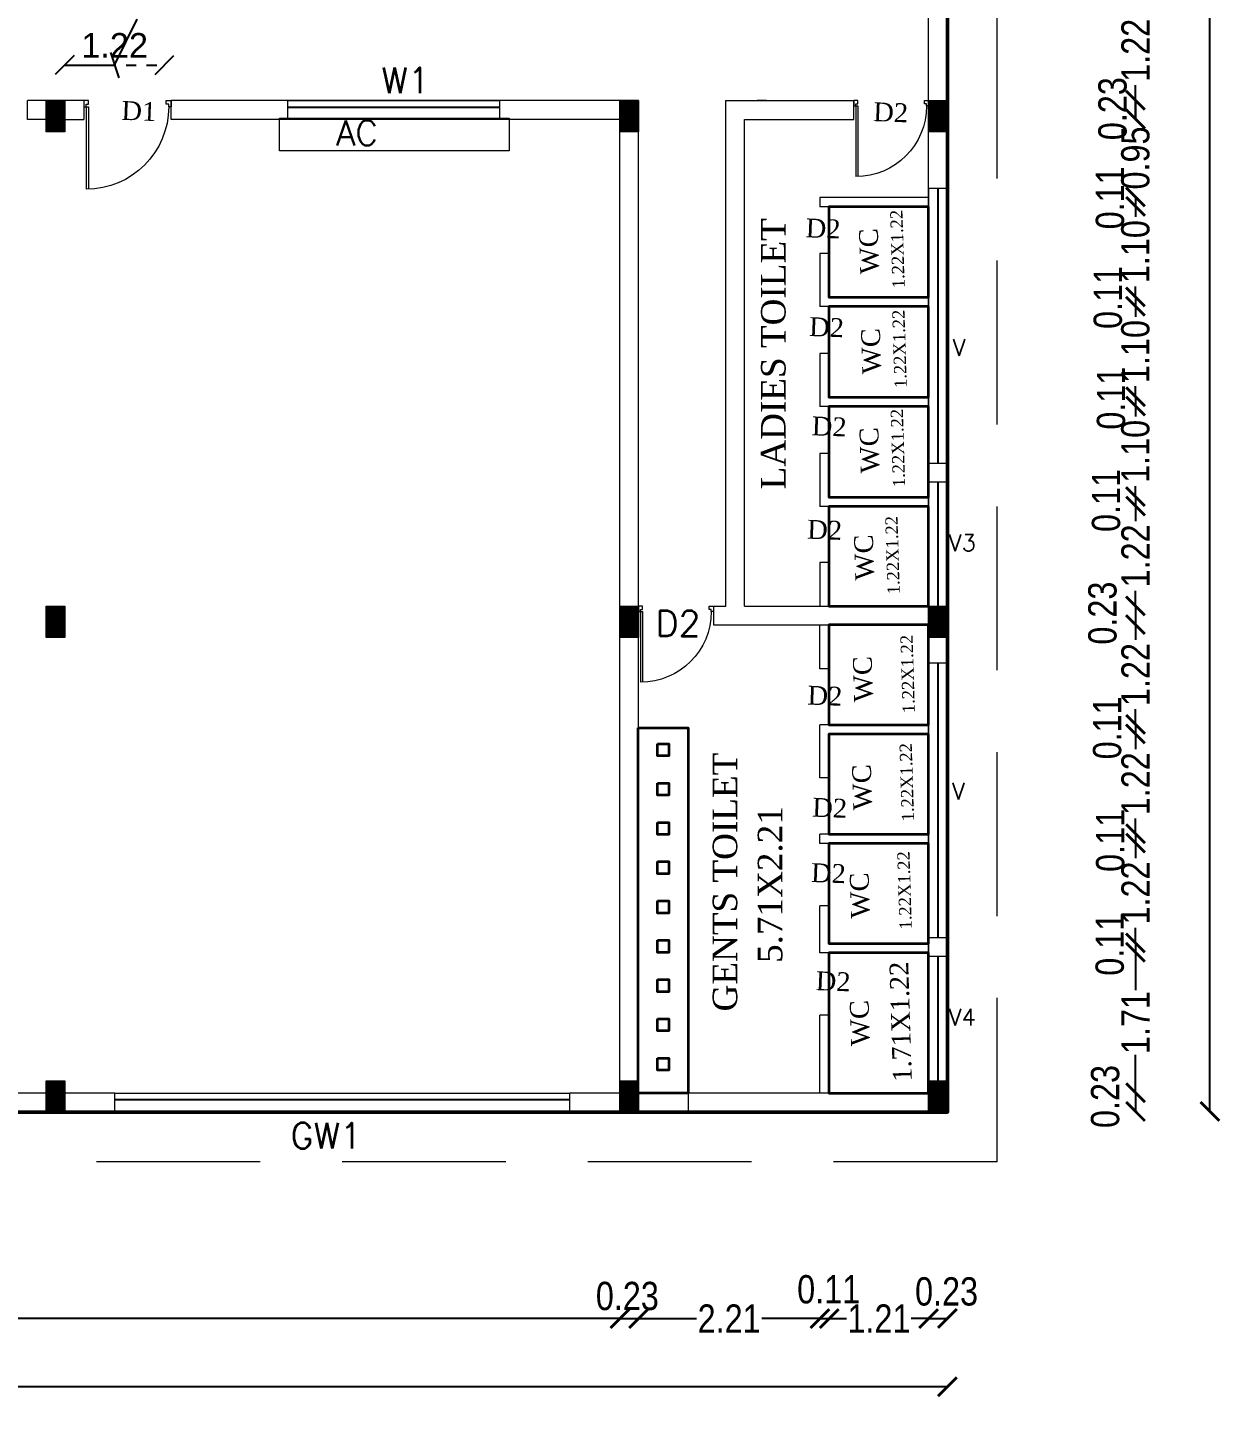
# Model space of a CAD drawing. Header units: metres. Extents: x 43 to 977, y 102 to 459.
# Drawn here: x 716.94 to 731.6, y 139.98 to 156.79 of the extents above; entities that cross this region are included whole.
import ezdxf

# ---------------------------------------------------------------- set-up
doc = ezdxf.new("R2010")
doc.units = ezdxf.units.M
doc.header["$MEASUREMENT"] = 0
doc.header["$PDMODE"] = 3
doc.linetypes.add('HIDDEN', pattern=[0.375, 0.25, -0.125])
doc.linetypes.add('PHANTOM2', pattern=[1.25, 0.625, -0.125, 0.125, -0.125, 0.125, -0.125])
doc.layers.get('0').update_dxf_attribs({"lineweight": 0})
doc.layers.get('Defpoints').update_dxf_attribs({"lineweight": 0})
for name, color, linetype, lineweight in [('BLK_1_FLR_2_ EXIT_WIDTH_ DOOR', 7, 'Continuous', 35), ('BLK_1_FLR_2_WASH', 4, 'Continuous', 35), ('BLK_1_FLR_2_WATER_CLOSET', 4, 'Continuous', 35), ('Column', 1, 'Continuous', 0), ('DIST_EXIT', 7, 'Continuous', 35), ('DOOR', 1, 'Continuous', 0), ('fence', 15, 'Continuous', 0), ('hatch', 7, 'Continuous', 0), ('TEXT', 130, 'Continuous', 0), ('WALL', 7, 'Continuous', 0), ('WIN', 13, 'Continuous', 0)]:
    doc.layers.add(name, color=color, linetype=linetype, lineweight=lineweight)
doc.layers.add('BLK_1_FLR_2_BLT_UP_AREA_EXISTING', color=10, linetype='Continuous')
doc.styles.add('ARIAL', font='arial.ttf')
doc.styles.get("Standard").update_dxf_attribs({"font": 'romans.shx'})
doc.styles.add('style2', font='romantic.ttf')
doc.styles.add('visa', font='swissc.ttf')
doc.dimstyles.new('o3', dxfattribs={"dimscale": 0.23, "dimtxt": 0.9, "dimasz": 1, "dimexe": 5, "dimexo": 9, "dimgap": 0.23, "dimtad": 0, "dimzin": 3, "dimdsep": 46, "dimtxsty": 'visa', "dimblk": 'ARCHTICK', "dimcen": 0.09, "dimse1": 1, "dimse2": 1, "dimclrd": 7, "dimclre": 256, "dimclrt": 7, "dimadec": 0, "dimazin": 0, "dimtfac": 0.23, "dimtofl": 0, "dimtmove": 2, "dimatfit": 1, "dimldrblk": 'ARCHTICK', "dimfxl": 0, "dimtolj": 1, "dimtzin": 0, "dimarcsym": 0})
doc.dimstyles.new('OPEN SPACE', dxfattribs={"dimtxt": 0.3, "dimasz": 0.23, "dimexe": 0.1875, "dimexo": 0.0625, "dimgap": 0.09, "dimtad": 3, "dimzin": 0, "dimdsep": 46, "dimtxsty": 'ARIAL', "dimblk": 'OBLIQUE', "dimcen": 0.09, "dimse1": 1, "dimse2": 1, "dimclrd": 6, "dimclre": 6, "dimclrt": 7, "dimadec": 0, "dimazin": 0, "dimtfac": 0.5, "dimtix": 1, "dimtmove": 0, "dimatfit": 3, "dimfxl": 0, "dimtolj": 1, "dimtzin": 0, "dimarcsym": 0})

# ---------------------------------------------------------------- blocks, each defined once
blk = doc.blocks.new('reterte')
for p, q in [((81308.78, 63026.8), (81308.78, 63060.8)), ((81309.78, 63026.8), (81309.78, 63060.79)), ((81308.78, 63026.8), (81309.78, 63026.8))]:
    blk.add_line(p, q)
for points in [[(81307.78, 63026.8), (81308.78, 63026.8), (81308.78, 63025.8), (81309.78, 63025.8), (81309.78, 63024.3), (81307.78, 63024.3)], [(81343.78, 63026.8), (81342.78, 63026.8), (81342.78, 63025.8), (81341.78, 63025.8), (81341.78, 63024.3), (81343.78, 63024.3)]]:
    blk.add_lwpolyline(points, close=True)
blk.add_arc((81308.78, 63026.8), 34, 0, 90)
blk = doc.blocks.new('_ArchTick')
at = {"color": 0, "const_width": 0.15}
blk.add_lwpolyline([(-0.5, -0.5), (0.5, 0.5)], dxfattribs=at)
blk = doc.blocks.new('*D379')
at = {"layer": 'Defpoints', "color": 0, "lineweight": 30}
for p in [(693.166, 144.473), (724.172, 144.473), (724.172, 141.037)]:
    blk.add_point(p, dxfattribs=at)
at = {"layer": 'WALL', "color": 7, "lineweight": -2}
for p, q in [((693.166, 141.037), (708.153, 141.037)), ((724.172, 141.037), (709.185, 141.037))]:
    blk.add_line(p, q, dxfattribs=at)
at = {"layer": 'WALL', "color": 7, "lineweight": -2, "xscale": 0.23, "yscale": 0.23, "zscale": 0.23, "rotation": 180}
blk.add_blockref('_ArchTick', (693.166, 141.037), dxfattribs=at)
at = {"layer": 'WALL', "color": 7, "lineweight": -2, "xscale": 0.23, "yscale": 0.23, "zscale": 0.23}
blk.add_blockref('_ArchTick', (724.172, 141.037), dxfattribs=at)
at = {"layer": 'WALL', "color": 7, "insert": (708.669, 141.037), "char_height": 0.345, "attachment_point": 5, "style": 'visa'}
blk.add_mtext('\\A1;31.01', dxfattribs=at)
blk = doc.blocks.new('*D380')
at = {"layer": 'Defpoints', "color": 0, "lineweight": 30}
for p in [(724.172, 144.473), (724.4, 144.473), (724.4, 141.037)]:
    blk.add_point(p, dxfattribs=at)
at = {"layer": 'WALL', "color": 7, "lineweight": -2}
blk.add_line((724.172, 141.037), (724.4, 141.037), dxfattribs=at)
at = {"layer": 'WALL', "color": 7, "lineweight": -2, "xscale": 0.23, "yscale": 0.23, "zscale": 0.23, "rotation": 180}
blk.add_blockref('_ArchTick', (724.172, 141.037), dxfattribs=at)
at = {"layer": 'WALL', "color": 7, "lineweight": -2, "xscale": 0.23, "yscale": 0.23, "zscale": 0.23}
blk.add_blockref('_ArchTick', (724.4, 141.037), dxfattribs=at)
at = {"layer": 'WALL', "color": 7, "insert": (724.264, 141.31), "char_height": 0.345, "attachment_point": 5, "style": 'visa'}
blk.add_mtext('\\A1;0.23', dxfattribs=at)
blk = doc.blocks.new('*D381')
at = {"layer": 'Defpoints', "color": 0, "lineweight": 30}
for p in [(724.4, 144.473), (726.614, 144.131), (726.614, 141.037)]:
    blk.add_point(p, dxfattribs=at)
at = {"layer": 'WALL', "color": 7, "lineweight": -2}
for p, q in [((724.4, 141.037), (725.107, 141.037)), ((726.614, 141.037), (725.907, 141.037))]:
    blk.add_line(p, q, dxfattribs=at)
at = {"layer": 'WALL', "color": 7, "lineweight": -2, "xscale": 0.23, "yscale": 0.23, "zscale": 0.23, "rotation": 180}
blk.add_blockref('_ArchTick', (724.4, 141.037), dxfattribs=at)
at = {"layer": 'WALL', "color": 7, "lineweight": -2, "xscale": 0.23, "yscale": 0.23, "zscale": 0.23}
blk.add_blockref('_ArchTick', (726.614, 141.037), dxfattribs=at)
at = {"layer": 'WALL', "color": 7, "insert": (725.507, 141.037), "char_height": 0.345, "attachment_point": 5, "style": 'visa'}
blk.add_mtext('\\A1;2.21', dxfattribs=at)
blk = doc.blocks.new('*D382')
at = {"layer": 'Defpoints', "color": 0, "lineweight": 30}
for p in [(726.614, 144.131), (726.728, 144.131), (726.728, 141.037)]:
    blk.add_point(p, dxfattribs=at)
at = {"layer": 'WALL', "color": 7, "lineweight": -2}
blk.add_line((726.614, 141.037), (726.728, 141.037), dxfattribs=at)
at = {"layer": 'WALL', "color": 7, "lineweight": -2, "xscale": 0.23, "yscale": 0.23, "zscale": 0.23, "rotation": 180}
blk.add_blockref('_ArchTick', (726.614, 141.037), dxfattribs=at)
at = {"layer": 'WALL', "color": 7, "lineweight": -2, "xscale": 0.23, "yscale": 0.23, "zscale": 0.23}
blk.add_blockref('_ArchTick', (726.728, 141.037), dxfattribs=at)
at = {"layer": 'WALL', "color": 7, "insert": (726.722, 141.392), "char_height": 0.345, "attachment_point": 5, "style": 'visa'}
blk.add_mtext('\\A1;0.11', dxfattribs=at)
blk = doc.blocks.new('*D383')
at = {"layer": 'Defpoints', "color": 0, "lineweight": 30}
for p in [(726.728, 144.131), (727.943, 144.131), (727.943, 141.037)]:
    blk.add_point(p, dxfattribs=at)
at = {"layer": 'WALL', "color": 7, "lineweight": -2}
for p, q in [((726.728, 141.037), (726.942, 141.037)), ((727.943, 141.037), (727.73, 141.037))]:
    blk.add_line(p, q, dxfattribs=at)
at = {"layer": 'WALL', "color": 7, "lineweight": -2, "xscale": 0.23, "yscale": 0.23, "zscale": 0.23, "rotation": 180}
blk.add_blockref('_ArchTick', (726.728, 141.037), dxfattribs=at)
at = {"layer": 'WALL', "color": 7, "lineweight": -2, "xscale": 0.23, "yscale": 0.23, "zscale": 0.23}
blk.add_blockref('_ArchTick', (727.943, 141.037), dxfattribs=at)
at = {"layer": 'WALL', "color": 7, "insert": (727.336, 141.037), "char_height": 0.345, "attachment_point": 5, "style": 'visa'}
blk.add_mtext('\\A1;1.21', dxfattribs=at)
blk = doc.blocks.new('*D384')
at = {"layer": 'Defpoints', "color": 0, "lineweight": 30}
for p in [(727.943, 144.131), (728.172, 144.131), (728.172, 141.037)]:
    blk.add_point(p, dxfattribs=at)
at = {"layer": 'WALL', "color": 7, "lineweight": -2}
blk.add_line((727.943, 141.037), (728.172, 141.037), dxfattribs=at)
at = {"layer": 'WALL', "color": 7, "lineweight": -2, "xscale": 0.23, "yscale": 0.23, "zscale": 0.23, "rotation": 180}
blk.add_blockref('_ArchTick', (727.943, 141.037), dxfattribs=at)
at = {"layer": 'WALL', "color": 7, "lineweight": -2, "xscale": 0.23, "yscale": 0.23, "zscale": 0.23}
blk.add_blockref('_ArchTick', (728.172, 141.037), dxfattribs=at)
at = {"layer": 'WALL', "color": 7, "insert": (728.162, 141.366), "char_height": 0.345, "attachment_point": 5, "style": 'visa'}
blk.add_mtext('\\A1;0.23', dxfattribs=at)
blk = doc.blocks.new('*D385')
at = {"layer": 'Defpoints', "color": 0, "lineweight": 30}
for p in [(728.172, 144.077), (657.302, 143.94), (728.172, 140.203)]:
    blk.add_point(p, dxfattribs=at)
at = {"layer": 'WALL', "color": 7, "lineweight": -2}
for p, q in [((657.302, 140.203), (692.19, 140.203)), ((728.172, 140.203), (693.284, 140.203))]:
    blk.add_line(p, q, dxfattribs=at)
at = {"layer": 'WALL', "color": 7, "lineweight": -2, "xscale": 0.23, "yscale": 0.23, "zscale": 0.23, "rotation": 180}
blk.add_blockref('_ArchTick', (657.302, 140.203), dxfattribs=at)
at = {"layer": 'WALL', "color": 7, "lineweight": -2, "xscale": 0.23, "yscale": 0.23, "zscale": 0.23}
blk.add_blockref('_ArchTick', (728.172, 140.203), dxfattribs=at)
at = {"layer": 'WALL', "color": 7, "insert": (692.737, 140.203), "char_height": 0.345, "attachment_point": 5, "style": 'visa'}
blk.add_mtext('\\A1;70.87', dxfattribs=at)
blk = doc.blocks.new('*D396')
at = {"layer": 'Defpoints', "color": 0, "lineweight": 30}
for p in [(727.712, 157.125), (726.848, 155.906), (730.469, 155.906)]:
    blk.add_point(p, dxfattribs=at)
at = {"layer": 'WALL', "color": 7, "lineweight": -2}
for p, q in [((730.469, 157.125), (730.469, 156.941)), ((730.469, 155.906), (730.469, 156.091))]:
    blk.add_line(p, q, dxfattribs=at)
at = {"layer": 'WALL', "color": 7, "lineweight": -2, "xscale": 0.23, "yscale": 0.23, "zscale": 0.23}
for p, rotation in [((730.469, 157.125), 90), ((730.469, 155.906), 270)]:
    blk.add_blockref('_ArchTick', p, dxfattribs=dict(at, rotation=rotation))
at = {"layer": 'WALL', "color": 7, "insert": (730.469, 156.516), "char_height": 0.345, "attachment_point": 5, "rotation": 90, "style": 'visa'}
blk.add_mtext('\\A1;1.22', dxfattribs=at)
blk = doc.blocks.new('*D397')
at = {"layer": 'Defpoints', "color": 0, "lineweight": 30}
for p in [(726.848, 155.906), (726.848, 155.678), (730.469, 155.678)]:
    blk.add_point(p, dxfattribs=at)
at = {"layer": 'WALL', "color": 7, "lineweight": -2}
blk.add_line((730.469, 155.906), (730.469, 155.678), dxfattribs=at)
at = {"layer": 'WALL', "color": 7, "lineweight": -2, "xscale": 0.23, "yscale": 0.23, "zscale": 0.23}
for p, rotation in [((730.469, 155.906), 90), ((730.469, 155.678), 270)]:
    blk.add_blockref('_ArchTick', p, dxfattribs=dict(at, rotation=rotation))
at = {"layer": 'WALL', "color": 7, "insert": (730.19, 155.804), "char_height": 0.345, "attachment_point": 5, "rotation": 90, "style": 'visa'}
blk.add_mtext('\\A1;0.23', dxfattribs=at)
blk = doc.blocks.new('*D398')
at = {"layer": 'Defpoints', "color": 0, "lineweight": 30}
for p in [(726.848, 155.678), (727.808, 154.726), (730.469, 154.726)]:
    blk.add_point(p, dxfattribs=at)
at = {"layer": 'WALL', "color": 7, "lineweight": -2}
for p, q in [((730.469, 155.678), (730.469, 155.908)), ((730.469, 154.726), (730.469, 154.496))]:
    blk.add_line(p, q, dxfattribs=at)
at = {"layer": 'WALL', "color": 7, "lineweight": -2, "xscale": 0.23, "yscale": 0.23, "zscale": 0.23}
for p, rotation in [((730.469, 155.678), 270), ((730.469, 154.726), 90)]:
    blk.add_blockref('_ArchTick', p, dxfattribs=dict(at, rotation=rotation))
at = {"layer": 'WALL', "color": 7, "insert": (730.469, 155.202), "char_height": 0.345, "attachment_point": 5, "rotation": 90, "style": 'visa'}
blk.add_mtext('\\A1;0.95', dxfattribs=at)
blk = doc.blocks.new('*D399')
at = {"layer": 'Defpoints', "color": 0, "lineweight": 30}
for p in [(727.808, 154.726), (727.808, 154.611), (730.469, 154.611)]:
    blk.add_point(p, dxfattribs=at)
at = {"layer": 'WALL', "color": 7, "lineweight": -2}
blk.add_line((730.469, 154.726), (730.469, 154.611), dxfattribs=at)
at = {"layer": 'WALL', "color": 7, "lineweight": -2, "xscale": 0.23, "yscale": 0.23, "zscale": 0.23}
for p, rotation in [((730.469, 154.726), 90), ((730.469, 154.611), 270)]:
    blk.add_blockref('_ArchTick', p, dxfattribs=dict(at, rotation=rotation))
at = {"layer": 'WALL', "color": 7, "insert": (730.159, 154.716), "char_height": 0.345, "attachment_point": 5, "rotation": 90, "style": 'visa'}
blk.add_mtext('\\A1;0.11', dxfattribs=at)
blk = doc.blocks.new('*D400')
at = {"layer": 'Defpoints', "color": 0, "lineweight": 30}
for p in [(727.808, 154.611), (727.808, 153.507), (730.469, 153.507)]:
    blk.add_point(p, dxfattribs=at)
at = {"layer": 'WALL', "color": 7, "lineweight": -2}
for p, q in [((730.469, 154.611), (730.469, 154.484)), ((730.469, 153.507), (730.469, 153.634))]:
    blk.add_line(p, q, dxfattribs=at)
at = {"layer": 'WALL', "color": 7, "lineweight": -2, "xscale": 0.23, "yscale": 0.23, "zscale": 0.23}
for p, rotation in [((730.469, 154.611), 90), ((730.469, 153.507), 270)]:
    blk.add_blockref('_ArchTick', p, dxfattribs=dict(at, rotation=rotation))
at = {"layer": 'WALL', "color": 7, "insert": (730.469, 154.059), "char_height": 0.345, "attachment_point": 5, "rotation": 90, "style": 'visa'}
blk.add_mtext('\\A1;1.10', dxfattribs=at)
blk = doc.blocks.new('*D401')
at = {"layer": 'Defpoints', "color": 0, "lineweight": 30}
for p in [(727.808, 153.507), (727.808, 153.392), (730.469, 153.392)]:
    blk.add_point(p, dxfattribs=at)
at = {"layer": 'WALL', "color": 7, "lineweight": -2}
blk.add_line((730.469, 153.507), (730.469, 153.392), dxfattribs=at)
at = {"layer": 'WALL', "color": 7, "lineweight": -2, "xscale": 0.23, "yscale": 0.23, "zscale": 0.23}
for p, rotation in [((730.469, 153.507), 90), ((730.469, 153.392), 270)]:
    blk.add_blockref('_ArchTick', p, dxfattribs=dict(at, rotation=rotation))
at = {"layer": 'WALL', "color": 7, "insert": (730.133, 153.5), "char_height": 0.345, "attachment_point": 5, "rotation": 90, "style": 'visa'}
blk.add_mtext('\\A1;0.11', dxfattribs=at)
blk = doc.blocks.new('*D402')
at = {"layer": 'Defpoints', "color": 0, "lineweight": 30}
for p in [(727.808, 153.392), (727.808, 152.288), (730.469, 152.288)]:
    blk.add_point(p, dxfattribs=at)
at = {"layer": 'WALL', "color": 7, "lineweight": -2}
for p, q in [((730.469, 153.392), (730.469, 153.265)), ((730.469, 152.288), (730.469, 152.415))]:
    blk.add_line(p, q, dxfattribs=at)
at = {"layer": 'WALL', "color": 7, "lineweight": -2, "xscale": 0.23, "yscale": 0.23, "zscale": 0.23}
for p, rotation in [((730.469, 153.392), 90), ((730.469, 152.288), 270)]:
    blk.add_blockref('_ArchTick', p, dxfattribs=dict(at, rotation=rotation))
at = {"layer": 'WALL', "color": 7, "insert": (730.469, 152.84), "char_height": 0.345, "attachment_point": 5, "rotation": 90, "style": 'visa'}
blk.add_mtext('\\A1;1.10', dxfattribs=at)
blk = doc.blocks.new('*D403')
at = {"layer": 'Defpoints', "color": 0, "lineweight": 30}
for p in [(727.808, 152.288), (727.808, 152.173), (730.469, 152.173)]:
    blk.add_point(p, dxfattribs=at)
at = {"layer": 'WALL', "color": 7, "lineweight": -2}
blk.add_line((730.469, 152.288), (730.469, 152.173), dxfattribs=at)
at = {"layer": 'WALL', "color": 7, "lineweight": -2, "xscale": 0.23, "yscale": 0.23, "zscale": 0.23}
for p, rotation in [((730.469, 152.288), 90), ((730.469, 152.173), 270)]:
    blk.add_blockref('_ArchTick', p, dxfattribs=dict(at, rotation=rotation))
at = {"layer": 'WALL', "color": 7, "insert": (730.172, 152.271), "char_height": 0.345, "attachment_point": 5, "rotation": 90, "style": 'visa'}
blk.add_mtext('\\A1;0.11', dxfattribs=at)
blk = doc.blocks.new('*D404')
at = {"layer": 'Defpoints', "color": 0, "lineweight": 30}
for p in [(727.808, 152.173), (727.808, 151.069), (730.469, 151.069)]:
    blk.add_point(p, dxfattribs=at)
at = {"layer": 'WALL', "color": 7, "lineweight": -2}
for p, q in [((730.469, 152.173), (730.469, 152.046)), ((730.469, 151.069), (730.469, 151.196))]:
    blk.add_line(p, q, dxfattribs=at)
at = {"layer": 'WALL', "color": 7, "lineweight": -2, "xscale": 0.23, "yscale": 0.23, "zscale": 0.23}
for p, rotation in [((730.469, 152.173), 90), ((730.469, 151.069), 270)]:
    blk.add_blockref('_ArchTick', p, dxfattribs=dict(at, rotation=rotation))
at = {"layer": 'WALL', "color": 7, "insert": (730.469, 151.621), "char_height": 0.345, "attachment_point": 5, "rotation": 90, "style": 'visa'}
blk.add_mtext('\\A1;1.10', dxfattribs=at)
blk = doc.blocks.new('*D405')
at = {"layer": 'Defpoints', "color": 0, "lineweight": 30}
for p in [(727.808, 151.069), (727.808, 150.954), (730.469, 150.954)]:
    blk.add_point(p, dxfattribs=at)
at = {"layer": 'WALL', "color": 7, "lineweight": -2}
blk.add_line((730.469, 151.069), (730.469, 150.954), dxfattribs=at)
at = {"layer": 'WALL', "color": 7, "lineweight": -2, "xscale": 0.23, "yscale": 0.23, "zscale": 0.23}
for p, rotation in [((730.469, 151.069), 90), ((730.469, 150.954), 270)]:
    blk.add_blockref('_ArchTick', p, dxfattribs=dict(at, rotation=rotation))
at = {"layer": 'WALL', "color": 7, "insert": (730.111, 151.022), "char_height": 0.345, "attachment_point": 5, "rotation": 90, "style": 'visa'}
blk.add_mtext('\\A1;0.11', dxfattribs=at)
blk = doc.blocks.new('*D406')
at = {"layer": 'Defpoints', "color": 0, "lineweight": 30}
for p in [(727.808, 150.954), (727.769, 149.735), (730.469, 149.735)]:
    blk.add_point(p, dxfattribs=at)
at = {"layer": 'WALL', "color": 7, "lineweight": -2}
for p, q in [((730.469, 150.954), (730.469, 150.769)), ((730.469, 149.735), (730.469, 149.92))]:
    blk.add_line(p, q, dxfattribs=at)
at = {"layer": 'WALL', "color": 7, "lineweight": -2, "xscale": 0.23, "yscale": 0.23, "zscale": 0.23}
for p, rotation in [((730.469, 150.954), 90), ((730.469, 149.735), 270)]:
    blk.add_blockref('_ArchTick', p, dxfattribs=dict(at, rotation=rotation))
at = {"layer": 'WALL', "color": 7, "insert": (730.469, 150.345), "char_height": 0.345, "attachment_point": 5, "rotation": 90, "style": 'visa'}
blk.add_mtext('\\A1;1.22', dxfattribs=at)
blk = doc.blocks.new('*D407')
at = {"layer": 'Defpoints', "color": 0, "lineweight": 30}
for p in [(727.769, 149.735), (727.769, 149.507), (730.469, 149.507)]:
    blk.add_point(p, dxfattribs=at)
at = {"layer": 'WALL', "color": 7, "lineweight": -2}
blk.add_line((730.469, 149.735), (730.469, 149.507), dxfattribs=at)
at = {"layer": 'WALL', "color": 7, "lineweight": -2, "xscale": 0.23, "yscale": 0.23, "zscale": 0.23}
for p, rotation in [((730.469, 149.735), 90), ((730.469, 149.507), 270)]:
    blk.add_blockref('_ArchTick', p, dxfattribs=dict(at, rotation=rotation))
at = {"layer": 'WALL', "color": 7, "insert": (730.067, 149.647), "char_height": 0.345, "attachment_point": 5, "rotation": 90, "style": 'visa'}
blk.add_mtext('\\A1;0.23', dxfattribs=at)
blk = doc.blocks.new('*D408')
at = {"layer": 'Defpoints', "color": 0, "lineweight": 30}
for p in [(727.769, 149.507), (727.769, 148.288), (730.469, 148.288)]:
    blk.add_point(p, dxfattribs=at)
at = {"layer": 'WALL', "color": 7, "lineweight": -2}
for p, q in [((730.469, 149.507), (730.469, 149.322)), ((730.469, 148.288), (730.469, 148.473))]:
    blk.add_line(p, q, dxfattribs=at)
at = {"layer": 'WALL', "color": 7, "lineweight": -2, "xscale": 0.23, "yscale": 0.23, "zscale": 0.23}
for p, rotation in [((730.469, 149.507), 90), ((730.469, 148.288), 270)]:
    blk.add_blockref('_ArchTick', p, dxfattribs=dict(at, rotation=rotation))
at = {"layer": 'WALL', "color": 7, "insert": (730.469, 148.897), "char_height": 0.345, "attachment_point": 5, "rotation": 90, "style": 'visa'}
blk.add_mtext('\\A1;1.22', dxfattribs=at)
blk = doc.blocks.new('*D409')
at = {"layer": 'Defpoints', "color": 0, "lineweight": 30}
for p in [(727.769, 148.288), (727.769, 148.173), (730.469, 148.173)]:
    blk.add_point(p, dxfattribs=at)
at = {"layer": 'WALL', "color": 7, "lineweight": -2}
blk.add_line((730.469, 148.288), (730.469, 148.173), dxfattribs=at)
at = {"layer": 'WALL', "color": 7, "lineweight": -2, "xscale": 0.23, "yscale": 0.23, "zscale": 0.23}
for p, rotation in [((730.469, 148.288), 90), ((730.469, 148.173), 270)]:
    blk.add_blockref('_ArchTick', p, dxfattribs=dict(at, rotation=rotation))
at = {"layer": 'WALL', "color": 7, "insert": (730.124, 148.247), "char_height": 0.345, "attachment_point": 5, "rotation": 90, "style": 'visa'}
blk.add_mtext('\\A1;0.11', dxfattribs=at)
blk = doc.blocks.new('*D410')
at = {"layer": 'Defpoints', "color": 0, "lineweight": 30}
for p in [(727.769, 148.173), (727.769, 146.954), (730.469, 146.954)]:
    blk.add_point(p, dxfattribs=at)
at = {"layer": 'WALL', "color": 7, "lineweight": -2}
for p, q in [((730.469, 148.173), (730.469, 147.988)), ((730.469, 146.954), (730.469, 147.139))]:
    blk.add_line(p, q, dxfattribs=at)
at = {"layer": 'WALL', "color": 7, "lineweight": -2, "xscale": 0.23, "yscale": 0.23, "zscale": 0.23}
for p, rotation in [((730.469, 148.173), 90), ((730.469, 146.954), 270)]:
    blk.add_blockref('_ArchTick', p, dxfattribs=dict(at, rotation=rotation))
at = {"layer": 'WALL', "color": 7, "insert": (730.469, 147.564), "char_height": 0.345, "attachment_point": 5, "rotation": 90, "style": 'visa'}
blk.add_mtext('\\A1;1.22', dxfattribs=at)
blk = doc.blocks.new('*D321')
at = {"layer": 'Defpoints', "color": 0, "lineweight": 30}
for p in [(727.769, 146.954), (727.769, 146.84), (730.469, 146.84)]:
    blk.add_point(p, dxfattribs=at)
at = {"layer": 'WALL', "color": 7, "lineweight": -2}
blk.add_line((730.469, 146.954), (730.469, 146.84), dxfattribs=at)
at = {"layer": 'WALL', "color": 7, "lineweight": -2, "xscale": 0.23, "yscale": 0.23, "zscale": 0.23}
for p, rotation in [((730.469, 146.954), 90), ((730.469, 146.84), 270)]:
    blk.add_blockref('_ArchTick', p, dxfattribs=dict(at, rotation=rotation))
at = {"layer": 'WALL', "color": 7, "insert": (730.162, 146.873), "char_height": 0.345, "attachment_point": 5, "rotation": 90, "style": 'visa'}
blk.add_mtext('\\A1;0.11', dxfattribs=at)
blk = doc.blocks.new('*D322')
at = {"layer": 'Defpoints', "color": 0, "lineweight": 30}
for p in [(727.769, 146.84), (727.769, 145.621), (730.469, 145.621)]:
    blk.add_point(p, dxfattribs=at)
at = {"layer": 'WALL', "color": 7, "lineweight": -2}
for p, q in [((730.469, 146.84), (730.469, 146.655)), ((730.469, 145.621), (730.469, 145.806))]:
    blk.add_line(p, q, dxfattribs=at)
at = {"layer": 'WALL', "color": 7, "lineweight": -2, "xscale": 0.23, "yscale": 0.23, "zscale": 0.23}
for p, rotation in [((730.469, 146.84), 90), ((730.469, 145.621), 270)]:
    blk.add_blockref('_ArchTick', p, dxfattribs=dict(at, rotation=rotation))
at = {"layer": 'WALL', "color": 7, "insert": (730.469, 146.231), "char_height": 0.345, "attachment_point": 5, "rotation": 90, "style": 'visa'}
blk.add_mtext('\\A1;1.22', dxfattribs=at)
blk = doc.blocks.new('*D323')
at = {"layer": 'Defpoints', "color": 0, "lineweight": 30}
for p in [(727.769, 145.621), (727.769, 145.507), (730.469, 145.507)]:
    blk.add_point(p, dxfattribs=at)
at = {"layer": 'WALL', "color": 7, "lineweight": -2}
blk.add_line((730.469, 145.621), (730.469, 145.507), dxfattribs=at)
at = {"layer": 'WALL', "color": 7, "lineweight": -2, "xscale": 0.23, "yscale": 0.23, "zscale": 0.23}
for p, rotation in [((730.469, 145.621), 90), ((730.469, 145.507), 270)]:
    blk.add_blockref('_ArchTick', p, dxfattribs=dict(at, rotation=rotation))
at = {"layer": 'WALL', "color": 7, "insert": (730.156, 145.606), "char_height": 0.345, "attachment_point": 5, "rotation": 90, "style": 'visa'}
blk.add_mtext('\\A1;0.11', dxfattribs=at)
blk = doc.blocks.new('*D324')
at = {"layer": 'Defpoints', "color": 0, "lineweight": 30}
for p in [(727.769, 145.507), (727.769, 143.793), (730.469, 143.793)]:
    blk.add_point(p, dxfattribs=at)
at = {"layer": 'WALL', "color": 7, "lineweight": -2}
for p, q in [((730.469, 145.507), (730.469, 145.044)), ((730.469, 143.793), (730.469, 144.256))]:
    blk.add_line(p, q, dxfattribs=at)
at = {"layer": 'WALL', "color": 7, "lineweight": -2, "xscale": 0.23, "yscale": 0.23, "zscale": 0.23}
for p, rotation in [((730.469, 145.507), 90), ((730.469, 143.793), 270)]:
    blk.add_blockref('_ArchTick', p, dxfattribs=dict(at, rotation=rotation))
at = {"layer": 'WALL', "color": 7, "insert": (730.469, 144.65), "char_height": 0.345, "attachment_point": 5, "rotation": 90, "style": 'visa'}
blk.add_mtext('\\A1;1.71', dxfattribs=at)
blk = doc.blocks.new('*D325')
at = {"layer": 'Defpoints', "color": 0, "lineweight": 30}
for p in [(727.769, 143.793), (727.769, 143.564), (730.469, 143.564)]:
    blk.add_point(p, dxfattribs=at)
at = {"layer": 'WALL', "color": 7, "lineweight": -2}
blk.add_line((730.469, 143.793), (730.469, 143.564), dxfattribs=at)
at = {"layer": 'WALL', "color": 7, "lineweight": -2, "xscale": 0.23, "yscale": 0.23, "zscale": 0.23}
for p, rotation in [((730.469, 143.793), 90), ((730.469, 143.564), 270)]:
    blk.add_blockref('_ArchTick', p, dxfattribs=dict(at, rotation=rotation))
at = {"layer": 'WALL', "color": 7, "insert": (730.1, 143.747), "char_height": 0.345, "attachment_point": 5, "rotation": 90, "style": 'visa'}
blk.add_mtext('\\A1;0.23', dxfattribs=at)
blk = doc.blocks.new('*D326')
at = {"layer": 'Defpoints', "color": 0, "lineweight": 30}
for p in [(727.945, 181.882), (727.769, 143.564), (731.378, 143.564)]:
    blk.add_point(p, dxfattribs=at)
at = {"layer": 'WALL', "color": 7, "lineweight": -2}
for p, q in [((731.378, 181.882), (731.378, 163.27)), ((731.378, 143.564), (731.378, 162.176))]:
    blk.add_line(p, q, dxfattribs=at)
at = {"layer": 'WALL', "color": 7, "lineweight": -2, "xscale": 0.23, "yscale": 0.23, "zscale": 0.23}
for p, rotation in [((731.378, 181.882), 90), ((731.378, 143.564), 270)]:
    blk.add_blockref('_ArchTick', p, dxfattribs=dict(at, rotation=rotation))
at = {"layer": 'WALL', "color": 7, "insert": (731.378, 162.723), "char_height": 0.345, "attachment_point": 5, "rotation": 90, "style": 'visa'}
blk.add_mtext('\\A1;38.32', dxfattribs=at)
blk = doc.blocks.new('_Oblique')
at = {"color": 0, "linetype": 'ByBlock', "lineweight": -2}
blk.add_line((-0.5, -0.5), (0.5, 0.5), dxfattribs=at)
blk = doc.blocks.new('*D762')
at = {"layer": 'BLK_1_FLR_2_ EXIT_WIDTH_ DOOR', "color": 2, "linetype": 'PHANTOM2', "lineweight": -2}
blk.add_line((717.393, 156.336), (718.613, 156.336), dxfattribs=at)
at = {"layer": 'Defpoints', "color": 0, "lineweight": 80}
for p in [(718.613, 156.336), (717.393, 156.117), (718.613, 156.117)]:
    blk.add_point(p, dxfattribs=at)
at = {"layer": 'BLK_1_FLR_2_ EXIT_WIDTH_ DOOR', "color": 2, "lineweight": -2, "xscale": 0.23, "yscale": 0.23, "zscale": 0.23, "rotation": 180}
blk.add_blockref('_Oblique', (717.393, 156.336), dxfattribs=at)
at = {"layer": 'BLK_1_FLR_2_ EXIT_WIDTH_ DOOR', "color": 2, "lineweight": -2, "xscale": 0.23, "yscale": 0.23, "zscale": 0.23}
blk.add_blockref('_Oblique', (718.613, 156.336), dxfattribs=at)
at = {"layer": 'BLK_1_FLR_2_ EXIT_WIDTH_ DOOR', "color": 2, "lineweight": 35, "insert": (718.003, 156.577), "char_height": 0.3, "attachment_point": 5, "style": 'ARIAL'}
blk.add_mtext('\\A1;1.22', dxfattribs=at)
blk = doc.blocks.new('*D763')
at = {"layer": 'Defpoints', "color": 0, "lineweight": 80}
for p in [(722.304, 165.021), (722.304, 165.021), (718.003, 156.336)]:
    blk.add_point(p, dxfattribs=at)
at = {"layer": 'DIST_EXIT', "color": 7, "linetype": 'PHANTOM2', "lineweight": -2}
blk.add_line((718.003, 156.336), (722.304, 165.021), dxfattribs=at)
at = {"layer": 'DIST_EXIT', "color": 7, "lineweight": -2, "xscale": 0.23, "yscale": 0.23, "zscale": 0.23}
for p, rotation in [((722.304, 165.021), 63.6542074682995), ((718.003, 156.336), 243.6542074682995)]:
    blk.add_blockref('_Oblique', p, dxfattribs=dict(at, rotation=rotation))
at = {"layer": 'DIST_EXIT', "color": 7, "lineweight": 35, "insert": (719.935, 160.786), "char_height": 0.3, "attachment_point": 5, "rotation": 63.6542, "style": 'ARIAL'}
blk.add_mtext('\\A1;9.69', dxfattribs=at)

msp = doc.modelspace()

# ---------------------------------------------------------------- hatches: boundary and pattern name
at = {"layer": 'hatch'}
h = msp.add_hatch(dxfattribs=at)
h.set_pattern_fill('ANSI31', color=256, scale=0.025396, style=0)
h.set_pattern_definition([(45, (-4721.929096, 1821.2625484), (-0.0022447263868, 0.0022447263868), [])])
h.paths.add_polyline_path([(717.39692, 155.90184), (717.16835, 155.90184), (717.16835, 155.5209), (717.39692, 155.5209)])
h = msp.add_hatch(dxfattribs=at)
h.set_pattern_fill('ANSI31', color=256, scale=0.025396, style=0)
h.set_pattern_definition([(45, (-4714.9257576, 1821.2625484), (-0.0022447263868, 0.0022447263868), [])])
h.paths.add_polyline_path([(724.40026, 155.90184), (724.17169, 155.90184), (724.17169, 155.5209), (724.40026, 155.5209)])
h = msp.add_hatch(dxfattribs=at)
h.set_pattern_fill('ANSI31', color=256, scale=0.025396, style=0)
h.set_pattern_definition([(45, (-4711.154425, 1821.2625484), (-0.0022447263868, 0.0022447263868), [])])
h.paths.add_polyline_path([(728.17159, 155.90184), (727.94302, 155.90184), (727.94302, 155.5209), (728.17159, 155.5209)])
h = msp.add_hatch(dxfattribs=at)
h.set_pattern_fill('ANSI31', color=256, scale=0.025396, style=0)
h.set_pattern_definition([(45, (-4721.929096, 1815.0912766), (-0.0022447263868, 0.0022447263868), [])])
h.paths.add_polyline_path([(717.39692, 149.73057), (717.16835, 149.73057), (717.16835, 149.34963), (717.39692, 149.34963)])
h = msp.add_hatch(dxfattribs=at)
h.set_pattern_fill('ANSI31', color=256, scale=0.025396, style=0)
h.set_pattern_definition([(45, (-4714.9257576, 1815.0912766), (-0.0022447263868, 0.0022447263868), [])])
h.paths.add_polyline_path([(724.40026, 149.73057), (724.17169, 149.73057), (724.17169, 149.34963), (724.40026, 149.34963)])
h = msp.add_hatch(dxfattribs=at)
h.set_pattern_fill('ANSI31', color=256, scale=0.025396, style=0)
h.set_pattern_definition([(45, (-4711.154425, 1815.0912766), (-0.0022447263868, 0.0022447263868), [])])
h.paths.add_polyline_path([(728.17159, 149.73057), (727.94302, 149.73057), (727.94302, 149.34963), (728.17159, 149.34963)])
h = msp.add_hatch(dxfattribs=at)
h.set_pattern_fill('ANSI31', color=256, scale=0.025396, style=0)
h.set_pattern_definition([(45, (-4721.929096, 1809.3009476), (-0.0022447263868, 0.0022447263868), [])])
h.paths.add_polyline_path([(717.39692, 143.94024), (717.16835, 143.94024), (717.16835, 143.5593), (717.39692, 143.5593)])
h = msp.add_hatch(dxfattribs=at)
h.set_pattern_fill('ANSI31', color=256, scale=0.025396, style=0)
h.set_pattern_definition([(45, (-4714.9257576, 1809.3009476), (-0.0022447263868, 0.0022447263868), [])])
h.paths.add_polyline_path([(724.40026, 143.94024), (724.17169, 143.94024), (724.17169, 143.5593), (724.40026, 143.5593)])
h = msp.add_hatch(dxfattribs=at)
h.set_pattern_fill('ANSI31', color=256, scale=0.025396, style=0)
h.set_pattern_definition([(45, (-4711.154425, 1809.3009476), (-0.0022447263868, 0.0022447263868), [])])
h.paths.add_polyline_path([(728.17159, 143.94024), (727.94302, 143.94024), (727.94302, 143.5593), (728.17159, 143.5593)])

# ---------------------------------------------------------------- linework, layer by layer
at = {"layer": 'BLK_1_FLR_2_BLT_UP_AREA_EXISTING', "color": 26, "lineweight": 50}
msp.add_lwpolyline([(724.81586, 195.69991), (725.13503, 194.73605), (725.44216, 193.7683), (725.73722, 192.7968), (726.02014, 191.82169), (726.2909, 190.84314), (726.54944, 189.86128), (726.79573, 188.87629), (727.02972, 187.8883), (727.25139, 186.89747), (727.4607, 185.90396), (727.8421, 183.90949), (728.01413, 182.90885), (728.07929, 182.50905), (728.17369, 181.90615), (728.17531, 143.55723), (657.30425, 143.55723)], dxfattribs=at)
at = {"layer": 'BLK_1_FLR_2_WASH', "color": 55, "lineweight": 35, "ltscale": 20}
msp.add_lwpolyline([(724.3961, 148.24641), (725.0056, 148.24641), (725.0056, 143.78786), (724.3961, 143.78786)], close=True, dxfattribs=at)
at = {"layer": 'BLK_1_FLR_2_WASH', "color": 60, "lineweight": 35}
for points in [[(724.63185, 148.0519), (724.76985, 148.0519), (724.76985, 147.90339), (724.63185, 147.90339)], [(724.63185, 147.57242), (724.76985, 147.57242), (724.76985, 147.4239), (724.63185, 147.4239)], [(724.63185, 147.09293), (724.76985, 147.09293), (724.76985, 146.94441), (724.63185, 146.94441)], [(724.63185, 146.61344), (724.76985, 146.61344), (724.76985, 146.46493), (724.63185, 146.46493)], [(724.63185, 146.13396), (724.76985, 146.13396), (724.76985, 145.98544), (724.63185, 145.98544)], [(724.63185, 145.65447), (724.76985, 145.65447), (724.76985, 145.50595), (724.63185, 145.50595)], [(724.63185, 145.17498), (724.76985, 145.17498), (724.76985, 145.02647), (724.63185, 145.02647)], [(724.63185, 144.6955), (724.76985, 144.6955), (724.76985, 144.54698), (724.63185, 144.54698)], [(724.63185, 144.21601), (724.76985, 144.21601), (724.76985, 144.06749), (724.63185, 144.06749)]]:
    msp.add_lwpolyline(points, close=True, dxfattribs=at)
at = {"layer": 'BLK_1_FLR_2_WATER_CLOSET', "color": 2, "lineweight": 35, "ltscale": 20}
for points in [[(727.94303, 154.60664), (726.72401, 154.60664), (726.72401, 153.5019), (727.94303, 153.5019)], [(727.94303, 153.38762), (726.72401, 153.38762), (726.72401, 152.28289), (727.94303, 152.28289)], [(727.94303, 152.1686), (726.72401, 152.1686), (726.72401, 151.06387), (727.94303, 151.06387)], [(727.94303, 150.94959), (726.72401, 150.94959), (726.72401, 149.73057), (727.94303, 149.73057)]]:
    msp.add_lwpolyline(points, close=True, dxfattribs=at)
at = {"layer": 'BLK_1_FLR_2_WATER_CLOSET', "color": 1, "lineweight": 35, "ltscale": 20}
for points in [[(727.94303, 149.502), (726.72401, 149.502), (726.72401, 148.28299), (727.94303, 148.28299)], [(727.94303, 148.16871), (726.72401, 148.16871), (726.72401, 146.94969), (727.94303, 146.94969)], [(727.94303, 146.83541), (726.72401, 146.83541), (726.72401, 145.61639), (727.94303, 145.61639)], [(727.94303, 145.50211), (726.72401, 145.50211), (726.72401, 143.78786), (727.94303, 143.78786)]]:
    msp.add_lwpolyline(points, close=True, dxfattribs=at)
at = {"layer": 'Column'}
for points in [[(717.16835, 155.90184), (717.39692, 155.90184), (717.39692, 155.5209), (717.16835, 155.5209)], [(724.17169, 155.90184), (724.40026, 155.90184), (724.40026, 155.5209), (724.17169, 155.5209)], [(727.94302, 155.90184), (728.17159, 155.90184), (728.17159, 155.5209), (727.94302, 155.5209)], [(717.16835, 149.73057), (717.39692, 149.73057), (717.39692, 149.34963), (717.16835, 149.34963)], [(724.17169, 149.73057), (724.40026, 149.73057), (724.40026, 149.34963), (724.17169, 149.34963)], [(727.94302, 149.73057), (728.17159, 149.73057), (728.17159, 149.34963), (727.94302, 149.34963)], [(717.16835, 143.94024), (717.39692, 143.94024), (717.39692, 143.5593), (717.16835, 143.5593)], [(724.17169, 143.94024), (724.40026, 143.94024), (724.40026, 143.5593), (724.17169, 143.5593)], [(727.94302, 143.94024), (728.17159, 143.94024), (728.17159, 143.5593), (727.94302, 143.5593)]]:
    msp.add_lwpolyline(points, close=True, dxfattribs=at)
at = {"layer": 'fence', "linetype": 'HIDDEN', "ltscale": 8}
for q in [(728.7811, 181.95393), (656.69265, 142.94979)]:
    msp.add_line((728.7811, 142.94979), q, dxfattribs=at)
at = {"layer": 'WALL'}
for p, q in [((728.17159, 143.56393), (728.17159, 181.90762)), ((727.94302, 143.56393), (727.94302, 167.72973)), ((727.94302, 154.83052), (727.94302, 156.09231)), ((728.17159, 156.09231), (728.17159, 154.83052)), ((717.62548, 155.90184), (716.93979, 155.90184)), ((716.93979, 155.67328), (716.93979, 155.90184)), ((717.62548, 155.90184), (717.62548, 155.67328)), ((718.69299, 155.67328), (718.69299, 155.90184)), ((724.40026, 155.90184), (718.69299, 155.90184)), ((720.11751, 155.67328), (720.11751, 155.90184)), ((722.70792, 155.67328), (722.70792, 155.90184)), ((724.40026, 143.5593), (724.40026, 155.90184)), ((725.4669, 149.73057), (725.4669, 155.90184)), ((725.4669, 155.90184), (727.02876, 155.90184)), ((725.96212, 155.90184), (725.84784, 155.90184)), ((727.02876, 155.67328), (727.02876, 155.90184)), ((717.16835, 155.67328), (716.93979, 155.67328)), ((717.39692, 155.67328), (717.62548, 155.67328)), ((724.17169, 155.67328), (718.69299, 155.67328)), ((724.17169, 143.78786), (724.17169, 155.67328)), ((725.69546, 149.73057), (725.69546, 155.67328)), ((725.69546, 155.67328), (727.02876, 155.67328)), ((728.17159, 154.83052), (727.94302, 154.83052)), ((727.94719, 154.72092), (726.61389, 154.72092)), ((726.61389, 154.72092), (726.61389, 154.60664)), ((727.94719, 154.60664), (726.61389, 154.60664)), ((726.72817, 154.03522), (726.61389, 154.03522)), ((726.61389, 154.03522), (726.61389, 153.5019)), ((726.72817, 154.03522), (726.72817, 153.5019)), ((726.61389, 153.5019), (726.61389, 153.38762)), ((727.94719, 153.38762), (726.61389, 153.38762)), ((727.94719, 153.5019), (726.72817, 153.5019)), ((726.72817, 152.81621), (726.61389, 152.81621)), ((726.61389, 152.81621), (726.61389, 152.28289)), ((726.72817, 152.81621), (726.72817, 152.28289)), ((726.61389, 152.28289), (726.61389, 152.1686)), ((727.94719, 152.28289), (726.72817, 152.28289)), ((727.94719, 152.1686), (726.61389, 152.1686)), ((726.72817, 151.59719), (726.61389, 151.59719)), ((726.61389, 151.59719), (726.61389, 151.06387)), ((726.72817, 151.59719), (726.72817, 151.06387)), ((727.94302, 151.47823), (728.17159, 151.47823)), ((727.94302, 151.24966), (728.17159, 151.24966)), ((726.61389, 151.06387), (726.61389, 150.94959)), ((727.94719, 151.06387), (726.72817, 151.06387)), ((727.94719, 150.94959), (726.61389, 150.94959)), ((727.94302, 149.73057), (727.94302, 150.37349)), ((727.94302, 149.73057), (727.94302, 150.37349)), ((728.17159, 150.37349), (728.17159, 149.04019)), ((726.72817, 150.26389), (726.61389, 150.26389)), ((726.61389, 150.26389), (726.61389, 149.73057)), ((726.72817, 150.26389), (726.72817, 149.73057)), ((725.31452, 149.73057), (725.4669, 149.73057)), ((725.31452, 149.73057), (725.31452, 149.502)), ((725.69546, 149.73057), (727.94302, 149.73057)), ((725.31452, 149.502), (727.94302, 149.502)), ((726.61389, 148.96869), (726.61389, 149.502)), ((726.72817, 148.96869), (726.72817, 149.502)), ((727.94302, 149.04019), (727.94302, 149.502)), ((727.94302, 149.04019), (728.17159, 149.04019)), ((726.72817, 148.96869), (726.61389, 148.96869)), ((725.00977, 148.24641), (724.40026, 148.24641)), ((725.00977, 143.5593), (725.00977, 148.24641)), ((727.94719, 148.28299), (726.61389, 148.28299)), ((726.61389, 148.16871), (726.61389, 148.28299)), ((726.61389, 147.63539), (726.61389, 148.16871)), ((727.94719, 148.16871), (726.72817, 148.16871)), ((726.72817, 147.63539), (726.72817, 148.16871)), ((726.72817, 147.63539), (726.61389, 147.63539)), ((727.94719, 146.94969), (726.61389, 146.94969)), ((726.61389, 146.83541), (726.61389, 146.94969)), ((727.94719, 146.83541), (726.61389, 146.83541)), ((726.72817, 146.07352), (726.61389, 146.07352)), ((726.61389, 145.50211), (726.61389, 146.07352)), ((726.72817, 145.61639), (726.72817, 146.07352)), ((727.94302, 145.6879), (728.17159, 145.6879)), ((727.94719, 145.50211), (726.61389, 145.50211)), ((727.94719, 145.61639), (726.72817, 145.61639)), ((727.94302, 145.45933), (728.17159, 145.45933)), ((726.72817, 144.74022), (726.61389, 144.74022)), ((726.61389, 143.78786), (726.61389, 144.74022)), ((726.72817, 143.78786), (726.72817, 144.74022)), ((727.94302, 143.78786), (727.94302, 144.43079)), ((728.17159, 144.43079), (728.17159, 143.5593)), ((717.16835, 143.78786), (715.99892, 143.78786)), ((718.00643, 143.78786), (717.39692, 143.78786)), ((718.00643, 143.5593), (718.00643, 143.78786)), ((724.17169, 143.78786), (723.56218, 143.78786)), ((723.56218, 143.5593), (723.56218, 143.78786)), ((727.94302, 143.78786), (724.40026, 143.78786)), ((724.5983, 143.78786), (724.40026, 143.78786)), ((718.00643, 143.5593), (715.99892, 143.5593)), ((724.40026, 143.5593), (723.56218, 143.5593)), ((728.17159, 143.5593), (724.17169, 143.5593))]:
    msp.add_line(p, q, dxfattribs=at)
at = {"layer": 'WIN', "color": 7}
for p, q in [((720.11751, 155.90184), (722.70792, 155.90184)), ((722.70792, 155.67328), (720.11751, 155.67328)), ((727.94302, 154.83052), (727.94302, 150.22112)), ((728.17159, 150.22112), (728.17159, 154.83052)), ((727.94302, 149.04019), (727.94302, 144.43079)), ((728.17159, 144.43079), (728.17159, 149.04019)), ((718.00643, 143.78786), (723.56218, 143.78786)), ((723.56218, 143.5593), (718.00643, 143.5593))]:
    msp.add_line(p, q, dxfattribs=at)
at = {"layer": 'WIN', "const_width": 0.0254}
for points in [[(720.11751, 155.82097), (722.70792, 155.82097)], [(728.05731, 154.83052), (728.05731, 151.47823)], [(728.05731, 151.24966), (728.05731, 149.73057)], [(728.05731, 149.04019), (728.05731, 145.6879)], [(728.05731, 145.45933), (728.05731, 143.94024)], [(718.00643, 143.707), (723.56218, 143.707)]]:
    msp.add_lwpolyline(points, dxfattribs=at)
at = {"layer": 'WIN', "lineweight": 9}
msp.add_lwpolyline([(720.01614, 155.68811), (722.82205, 155.68811), (722.82205, 155.28861), (720.01614, 155.28861)], close=True, dxfattribs=at)

# ---------------------------------------------------------------- block references
at = {"layer": 'DOOR', "rotation": 180}
for p, xscale, yscale, zscale in [((-1693.38742, 2024.75623), -0.0296529160508135, 0.0296529160508135, 0.0296529160506663), ((-1337.87837, 1756.4784), -0.02539618, 0.02539618, 0.02539618), ((-1340.50687, 1750.30713), -0.02539618, 0.02539618, 0.02539618)]:
    msp.add_blockref('reterte', p, dxfattribs=dict(at, xscale=xscale, yscale=yscale, zscale=zscale))

# ---------------------------------------------------------------- texts
at = {"layer": 'TEXT', "color": 4, "style": 'style2'}
for s, height, rotation, p in [('D1', 0.23, 357.807084, (718.08272, 155.66853)), ('D2', 0.23, 357.807084, (727.26353, 155.65275)), ('1.22X1.22', 0.15, 91.74021, (727.65123, 153.61459)), ('LADIES TOILET', 0.3, 90, (726.19583, 151.15749)), ('D2', 0.23, 357.807084, (726.43884, 154.23503)), ('WC', 0.23, 91.74021, (727.33829, 153.78709)), ('D2', 0.23, 357.807084, (726.48046, 153.0298)), ('1.22X1.22', 0.15, 91.74021, (727.67651, 152.39635)), ('WC', 0.23, 91.74021, (727.36357, 152.56886)), ('D2', 0.23, 357.807084, (726.51305, 151.81848)), ('1.22X1.22', 0.15, 91.74021, (727.65706, 151.18576)), ('WC', 0.23, 91.74021, (727.34412, 151.35826)), ('D2', 0.23, 357.807084, (726.45705, 150.55631)), ('1.22X1.22', 0.15, 91.74021, (727.59091, 149.87854)), ('WC', 0.23, 91.74021, (727.27797, 150.05104)), ('1.22X1.22', 0.15, 91.74021, (727.77587, 148.42798)), ('WC', 0.23, 91.74021, (727.26381, 148.5662)), ('D2', 0.23, 357.807084, (726.46069, 148.53152)), ('1.22X1.22', 0.15, 91.74021, (727.76547, 147.10733)), ('GENTS TOILET', 0.3, 90, (725.60551, 144.78499)), ('WC', 0.23, 91.74021, (727.25342, 147.24555)), ('D2', 0.23, 357.807084, (726.51863, 147.16377)), ('5.71X2.21', 0.3, 90, (726.15606, 145.37744)), ('1.22X1.22', 0.15, 91.74021, (727.73765, 145.78733)), ('D2', 0.23, 357.807084, (726.50369, 146.36592)), ('WC', 0.23, 91.74021, (727.2256, 145.92555)), ('1.71X1.22', 0.23, 91.74021, (727.73765, 143.93019)), ('D2', 0.23, 357.807084, (726.56137, 145.04614)), ('WC', 0.23, 91.74021, (727.2256, 144.36798))]:
    msp.add_text(s, height=height, rotation=rotation, dxfattribs=at).set_placement(p)
at = {"layer": 'WALL'}
for s, height, p in [('W1', 0.313036, (721.26123, 155.99298)), ('V', 0.20317, (728.23791, 152.78595)), ('V3', 0.203169, (728.18962, 150.40426)), ('D2', 0.313036, (724.60807, 149.36491)), ('V', 0.20317, (728.22891, 147.37403)), ('V4', 0.203169, (728.18962, 144.61393)), ('GW1', 0.313036, (720.1502, 143.11206))]:
    msp.add_text(s, height=height, dxfattribs=at).set_placement(p)
at = {"layer": 'WIN', "lineweight": 9}
msp.add_text('AC', height=0.304754, dxfattribs=at).set_placement((720.70834, 155.35636))

# ---------------------------------------------------------------- dimensions: what is measured, and where the dimension line sits
at = {"layer": 'BLK_1_FLR_2_ EXIT_WIDTH_ DOOR', "color": 2, "lineweight": 35}
dim = msp.add_aligned_dim(p1=(717.39275, 156.11677), p2=(718.61264, 156.11677), distance=0.21941, dimstyle='OPEN SPACE', override={"dimpost": '\\X', "dimclrd": 2, "dimclrt": 2, "dimfxl": 0, "dimarcsym": 2}, dxfattribs=at)
dim.commit()
dim.dimension.update_dxf_attribs({"geometry": '*D762', "text_midpoint": (718.0027, 156.57679)})
at = {"layer": 'DIST_EXIT', "color": 7, "lineweight": 35}
dim = msp.add_aligned_dim(p1=(718.0027, 156.33618), p2=(722.30361, 165.02094), distance=0, dimstyle='OPEN SPACE', override={"dimpost": '\\X', "dimclrd": 7, "dimfxl": 0, "dimarcsym": 2}, dxfattribs=at)
dim.commit()
dim.dimension.update_dxf_attribs({"geometry": '*D763', "text_midpoint": (719.93524, 160.78647)})
at = {"layer": 'WALL'}
for base, p1, p2, picture, middle in [((731.37765, 143.56393), (727.94492, 181.88243), (727.76921, 143.56393), '*D326', (731.37765, 162.72318)), ((730.46862, 155.90648), (727.71181, 157.1255), (726.84833, 155.90648), '*D396', (730.46862, 156.51599)), ((730.46862, 154.72556), (726.84833, 155.67791), (727.80781, 154.72556), '*D398', (730.46862, 155.20173)), ((730.46862, 153.50654), (727.80781, 154.61127), (727.80781, 153.50654), '*D400', (730.46862, 154.05891)), ((730.46862, 152.28752), (727.80781, 153.39226), (727.80781, 152.28752), '*D402', (730.46862, 152.83989)), ((730.46862, 151.06851), (727.80781, 152.17324), (727.80781, 151.06851), '*D404', (730.46862, 151.62087)), ((730.46862, 149.73521), (727.80781, 150.95422), (727.76921, 149.73521), '*D406', (730.46862, 150.34471)), ((730.46862, 148.28762), (727.76921, 149.50664), (727.76921, 148.28762), '*D408', (730.46862, 148.89713)), ((730.46862, 146.95432), (727.76921, 148.17334), (727.76921, 146.95432), '*D410', (730.46862, 147.56383)), ((730.46862, 145.62103), (727.76921, 146.84004), (727.76921, 145.62103), '*D322', (730.46862, 146.23053)), ((730.46862, 143.7925), (727.76921, 145.50674), (727.76921, 143.7925), '*D324', (730.46862, 144.64962))]:
    dim = msp.add_linear_dim(base=base, p1=p1, p2=p2, angle=90, dimstyle='o3', override={"dimtxt": 1.5, "dimpost": '\\X'}, dxfattribs=at)
    dim.commit()
    dim.dimension.update_dxf_attribs({"geometry": picture, "text_midpoint": middle})
for base, p1, p2, picture, middle in [((730.46862, 155.67791), (726.84833, 155.90648), (726.84833, 155.67791), '*D397', (730.19008, 155.80442)), ((730.46862, 154.61127), (727.80781, 154.72556), (727.80781, 154.61127), '*D399', (730.15876, 154.716)), ((730.46862, 153.39226), (727.80781, 153.50654), (727.80781, 153.39226), '*D401', (730.13322, 153.49997)), ((730.46862, 152.17324), (727.80781, 152.28752), (727.80781, 152.17324), '*D403', (730.17163, 152.27147)), ((730.46862, 150.95422), (727.80781, 151.06851), (727.80781, 150.95422), '*D405', (730.1108, 151.02243)), ((730.46862, 149.50664), (727.76921, 149.73521), (727.76921, 149.50664), '*D407', (730.06683, 149.64725)), ((730.46862, 148.17334), (727.76921, 148.28762), (727.76921, 148.17334), '*D409', (730.1236, 148.24652)), ((730.46862, 146.84004), (727.76921, 146.95432), (727.76921, 146.84004), '*D321', (730.16228, 146.87322)), ((730.46862, 145.50674), (727.76921, 145.62103), (727.76921, 145.50674), '*D323', (730.15598, 145.6061)), ((730.46862, 143.56393), (727.76921, 143.7925), (727.76921, 143.56393), '*D325', (730.10012, 143.7466))]:
    dim = msp.add_linear_dim(base=base, p1=p1, p2=p2, angle=90, dimstyle='o3', override={"dimtxt": 1.5, "dimpost": '\\X'}, dxfattribs=at)
    dim.commit()
    dim.dimension.update_dxf_attribs({"geometry": picture, "text_midpoint": middle, "dimtype": 160})
for base, p1, p2, picture, middle in [((724.17169, 141.03673), (693.16639, 144.47314), (724.17169, 144.47314), '*D379', (708.66904, 141.03673)), ((726.61389, 141.03673), (724.40026, 144.47314), (726.61389, 144.13088), '*D381', (725.50707, 141.03673)), ((727.94302, 141.03673), (726.72817, 144.13088), (727.94302, 144.13088), '*D383', (727.3356, 141.03673)), ((728.17159, 140.2027), (657.30215, 143.94024), (728.17159, 144.07683), '*D385', (692.73687, 140.2027))]:
    dim = msp.add_linear_dim(base=base, p1=p1, p2=p2, dimstyle='o3', override={"dimtxt": 1.5, "dimpost": '\\X'}, dxfattribs=at)
    dim.commit()
    dim.dimension.update_dxf_attribs({"geometry": picture, "text_midpoint": middle})
for base, p1, p2, picture, middle in [((724.40026, 141.03673), (724.17169, 144.47314), (724.40026, 144.47314), '*D380', (724.26392, 141.31028)), ((726.72817, 141.03673), (726.61389, 144.13088), (726.72817, 144.13088), '*D382', (726.72196, 141.3917)), ((728.17159, 141.03673), (727.94302, 144.13088), (728.17159, 144.13088), '*D384', (728.16186, 141.3655))]:
    dim = msp.add_linear_dim(base=base, p1=p1, p2=p2, dimstyle='o3', override={"dimtxt": 1.5, "dimpost": '\\X'}, dxfattribs=at)
    dim.commit()
    dim.dimension.update_dxf_attribs({"geometry": picture, "text_midpoint": middle, "dimtype": 160})

doc.saveas('drawing.dxf')
